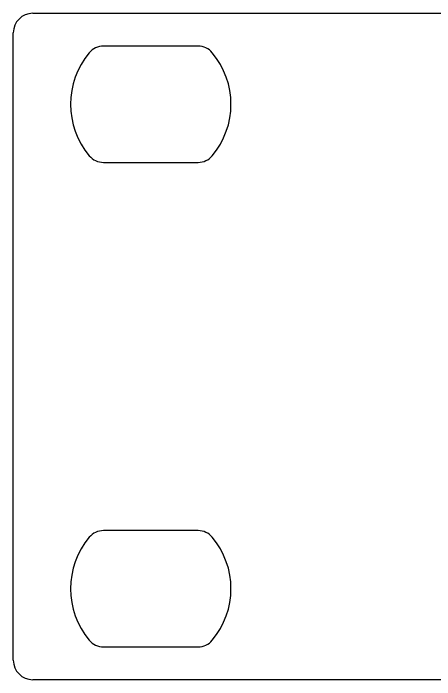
# Model space of a CAD drawing. Header units: millimetres. Extents: x 0 to 494, y 0 to 44.
# Drawn here: x 0 to 27.59, y 0 to 43.6 of the extents above; entities that cross this region are included whole.
import ezdxf

# ---------------------------------------------------------------- set-up
doc = ezdxf.new("R2010")
doc.units = ezdxf.units.MM
doc.layers.add('Contour', color=7, linetype='CONTINUOUS')

msp = doc.modelspace()

# ---------------------------------------------------------------- linework, layer by layer
at = {"layer": 'Contour', "color": 7, "linetype": 'CONTINUOUS'}
for p, q in [((1.27, 43.6), (481.73, 43.6)), ((0, 1.27), (0, 42.33)), ((12.105, 41.45), (5.895, 41.45)), ((5.895, 33.85), (12.105, 33.85)), ((12.105, 9.75), (5.895, 9.75)), ((5.895, 2.15), (12.105, 2.15)), ((481.73, 0), (1.27, 0))]:
    msp.add_line(p, q, dxfattribs=at)
for centre, radius, start, end in [((1.27, 42.33), 1.27, 90, 180), ((5.89538, 40.25), 1.2, 90.01816, 140.08379), ((12.10462, 40.25), 1.2, 39.91621, 89.98184), ((9, 37.65), 5.24953, 140.06167, 219.93833), ((9, 37.65), 5.24953, 320.06167, 399.93833), ((5.89538, 35.05), 1.2, 219.91621, 269.98184), ((12.10462, 35.05), 1.2, 270.01816, 320.08379), ((5.89538, 8.55), 1.2, 90.01816, 140.08379), ((12.10462, 8.55), 1.2, 39.91621, 89.98184), ((9, 5.95), 5.24953, 140.06167, 219.93833), ((9, 5.95), 5.24953, 320.06167, 399.93833), ((5.89538, 3.35), 1.2, 219.91621, 269.98184), ((12.10462, 3.35), 1.2, 270.01816, 320.08379), ((1.27, 1.27), 1.27, 180, 270)]:
    msp.add_arc(centre, radius, start, end, dxfattribs=at)

doc.saveas('drawing.dxf')
